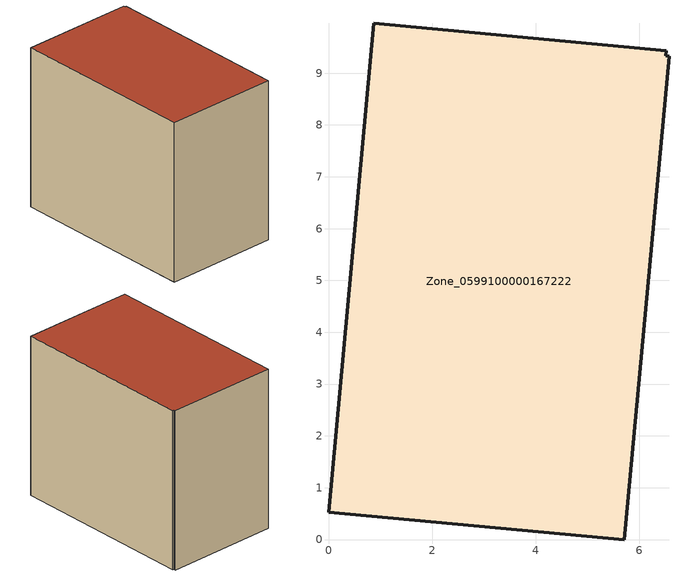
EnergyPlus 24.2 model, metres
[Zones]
Zone_0599100000167222
 floor ground (C_G): 6.51,9.33 6.57,9.33 5.71,0 0,0.53 0.87,9.96 6.52,9.44 z0.41
 wall outside (C_F): 0.87,9.96 0,0.53 5.71,0 6.57,9.33 6.51,9.33 6.52,9.44 0.87,9.96 z0.41:8.57
 roof outside (C_R): 6.52,9.44 0.87,9.96 0,0.53 5.71,0 6.57,9.33 6.51,9.33 z8.57
[BUILDING]
Pand.0599100000167222: North Axis=0; Terrain=City; Loads Convergence Tolerance Value=0.04; Temperature Convergence Tolerance Value=0.4; Solar Distribution=FullExterior; Maximum Number of Warmup Days=25; Minimum Number of Warmup Days=1
[Site:Location]
Rotterdam.The.Hague.AP_ZH_NLD Design_Conditions: Latitude=51.96; Longitude=4.45; Time Zone=1; Elevation=-4.5
[SITE:GROUNDTEMPERATURE:BUILDINGSURFACE]
18, 18, 18, 18, 18, 18, 18, 18, 18, 18, 18, 18
[MATERIAL] Thermal Absorptance=0.9; Solar Absorptance=0.7; Visible Absorptance=0.7
Name | Roughness | Thickness | Conductivity | Density | Specific Heat
G.TC.1965-1974 | MediumSmooth | 0.15 | 0.882353 | 540 | 1210
F.TC.1965-1974 | Rough | 0.3 | 0.697674 | 1920 | 840
R.TC.1965-1974 | MediumRough | 0.2 | 0.232558 | 1500 | 1000
[CONSTRUCTION]
C_G: G.TC.1965-1974
C_F: F.TC.1965-1974
C_R: R.TC.1965-1974
[ZONE]
Zone_0599100000167222: Type=1; Multiplier=1; Ceiling Height=Autocalculate; Volume=Autocalculate; Floor Area=autocalculate; Part of Total Floor Area=Yes
[ZONEINFILTRATION:DESIGNFLOWRATE]
Infil_Zone_0599100000167222: Zone or ZoneList or Space or SpaceList=Zone_0599100000167222; Schedule=AlwaysOn; Design Flow Rate Calculation Method=Flow/Area; Flow Rate per Floor Area=0.003; Constant Term Coefficient=1; Temperature Term Coefficient=0; Velocity Term Coefficient=0; Velocity Squared Term Coefficient=0
[HVACTEMPLATE:ZONE:IDEALLOADSAIRSYSTEM]
Zone_0599100000167222: Maximum Heating Supply Air Temperature=50; Minimum Cooling Supply Air Temperature=13; Maximum Heating Supply Air Humidity Ratio=0.0156; Minimum Cooling Supply Air Humidity Ratio=0.0077; Heating Limit=NoLimit; Cooling Limit=NoLimit; Dehumidification Control Type=ConstantSensibleHeatRatio; Cooling Sensible Heat Ratio=0.7; Dehumidification Setpoint=60; Humidification Control Type=None; Humidification Setpoint=30; Outdoor Air Method=None; Outdoor Air Flow Rate per Person=0.00944; Outdoor Air Flow Rate per Zone Floor Area=0; Outdoor Air Flow Rate per Zone=0; Demand Controlled Ventilation Type=None; Outdoor Air Economizer Type=NoEconomizer; Heat Recovery Type=None; Sensible Heat Recovery Effectiveness=0.7; Latent Heat Recovery Effectiveness=0.65
[ZONECONTROL:THERMOSTAT]
ThermostatControl_Zone_0599100000167222: Zone or ZoneList=Zone_0599100000167222; Control Type Schedule=DualSetpointControlType; Control 1=Thermostat_Zone_0599100000167222; Temperature Difference Between Cutout And Setpoint=0
[THERMOSTATSETPOINT:DUALSETPOINT]
Thermostat_Zone_0599100000167222: Heating Setpoint Temperature Schedule=HeatingSetpoint_Zone_0599100000167222; Cooling Setpoint Temperature Schedule=CoolingSetpoint_Zone_0599100000167222
[SCHEDULE:COMPACT]
HeatingSetpoint_Zone_0599100000167222: Through: 12/31, For: AllDays, Until: 24:00, 21
CoolingSetpoint_Zone_0599100000167222: Through: 12/31, For: AllDays, Until: 24:00, 24
DualSetpointControlType: Through: 12/31, For: AllDays, Until: 24:00, 4
AlwaysOn: Through: 12/31, For: AllDays, Until: 24:00, 1
